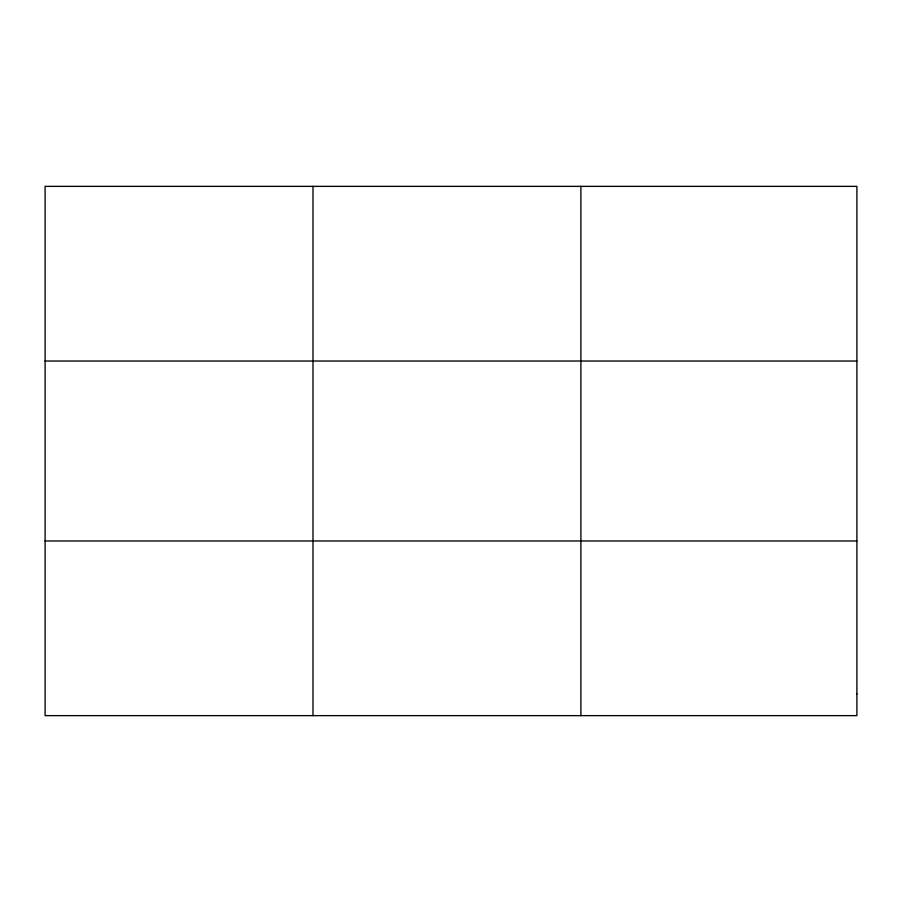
<?xml version="1.0" encoding="UTF-8"?>
<svg xmlns="http://www.w3.org/2000/svg" width="902" height="902" viewBox="0 0 902 902"><rect width="100%" height="100%" fill="white"/><g stroke="black" fill="none" stroke-linecap="round" stroke-linejoin="round"><path stroke-width="1.35" d="M312.994 186.364L312.994 715.636M580.888 186.364L580.888 715.636M45.1 361.025L856.9 361.025M45.1 540.975L856.9 540.975M856.9 693.807L856.9 715.636L45.1 715.636L45.1 186.364L856.9 186.364L856.9 693.807"/></g></svg>
